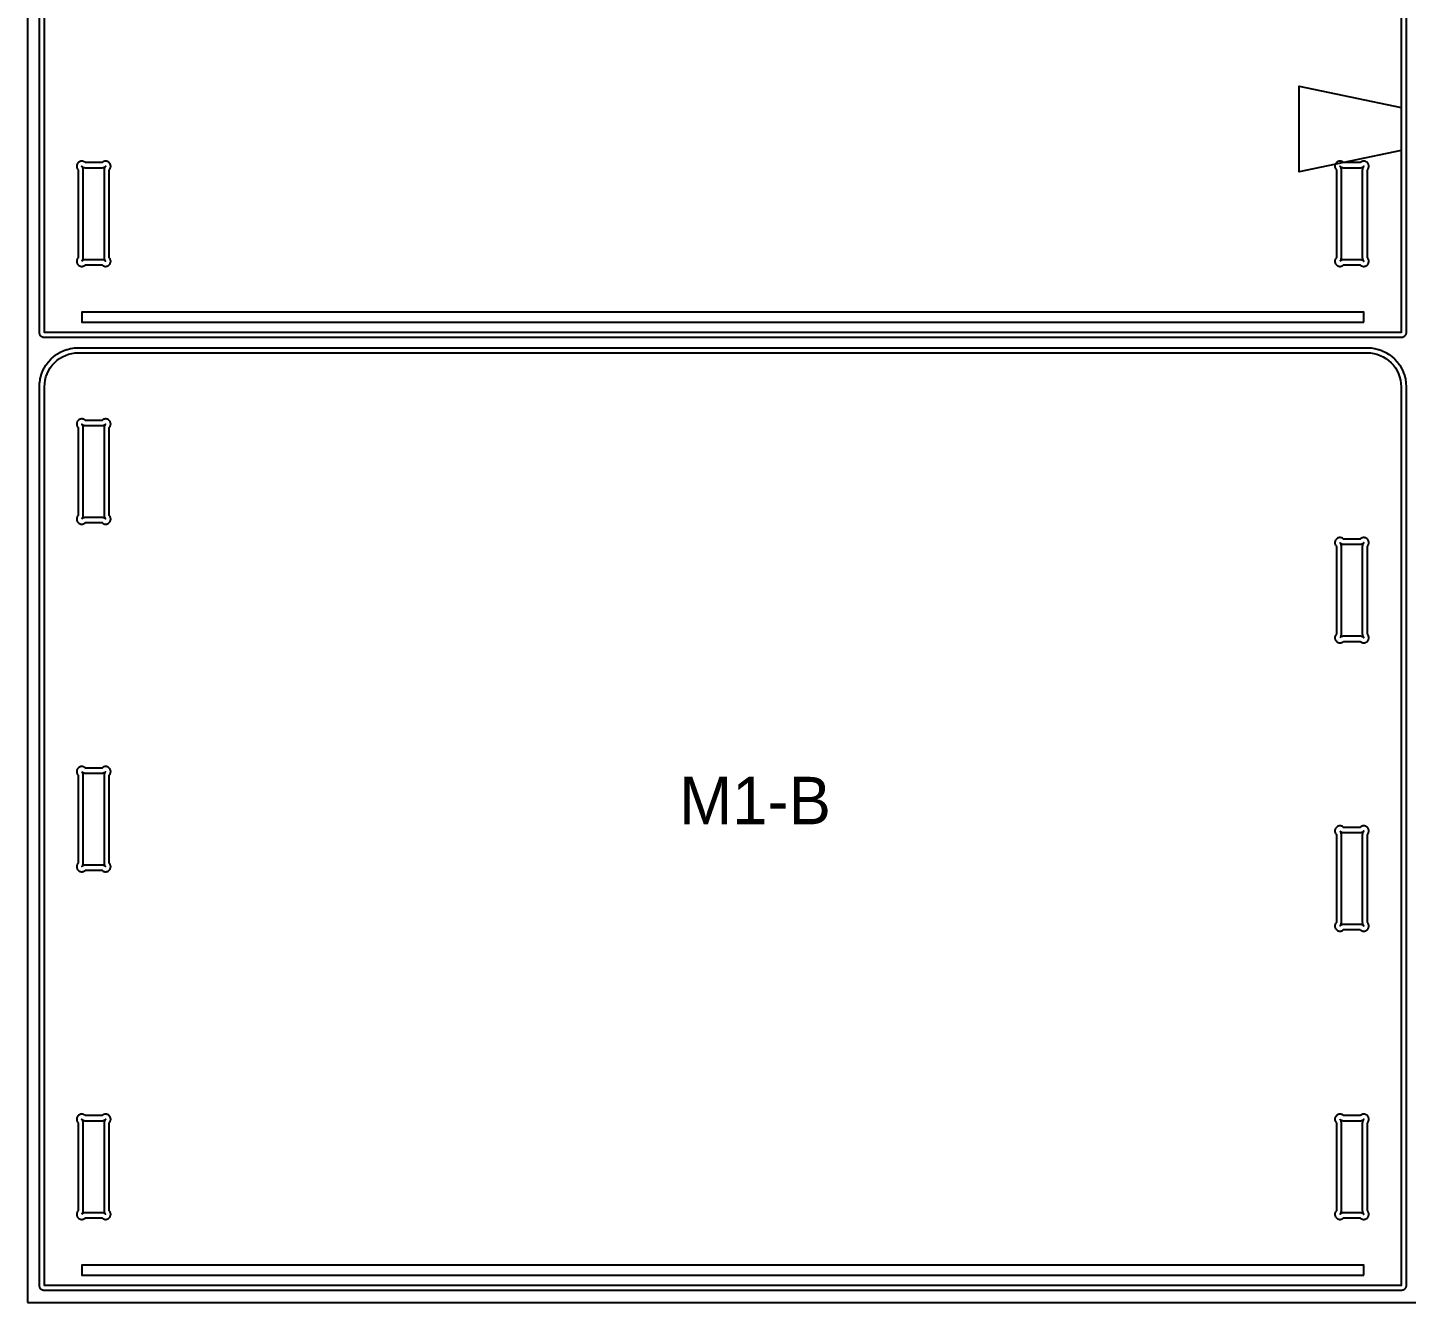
# Model space of a CAD drawing. Header units: millimetres. Extents: x 0 to 8220, y 0 to 2502.
# Drawn here: x 2800 to 3613, y 0 to 752 of the extents above; entities that cross this region are included whole.
import ezdxf
from ezdxf.enums import TextEntityAlignment as Align

# ---------------------------------------------------------------- set-up
doc = ezdxf.new("R2010")
doc.units = ezdxf.units.MM
for name, color, linetype in [('CAJA_5_5MM', 32, 'Continuous'), ('CALADO_INTERIOR', 5, 'Continuous'), ('CORTE_EXT', 1, 'Continuous'), ('HOJA', 8, 'Continuous'), ('RANURA_8MM', 4, 'Continuous'), ('TEXTO', 7, 'Continuous'), ('TRAYECTORIA_EXT_FRESA6', 11, 'Continuous'), ('TRAYECTORIA_INT_FRESA6', 150, 'Continuous')]:
    doc.layers.add(name, color=color, linetype=linetype)

msp = doc.modelspace()

# ---------------------------------------------------------------- linework, layer by layer
at = {"layer": 'CAJA_5_5MM'}
msp.add_lwpolyline([(3610.15, 679.38), (3549.85, 666.82), (3549.85, 717.18), (3610.15, 704.62)], close=True, dxfattribs=at)
at = {"layer": 'CALADO_INTERIOR'}
for points in [[(2845.16, 611.1), (2845.44, 611.03), (2845.73, 610.99), (2846.03, 610.97), (2846.32, 610.99), (2846.61, 611.03), (2846.9, 611.1), (2847.18, 611.2), (2847.44, 611.33), (2847.7, 611.48), (2847.93, 611.65), (2848.15, 611.85), (2848.35, 612.07), (2848.52, 612.3), (2848.67, 612.56), (2848.8, 612.82), (2848.9, 613.1), (2848.97, 613.39), (2849.01, 613.68), (2849.03, 613.97), (2849.01, 614.27), (2848.97, 614.56), (2848.9, 614.84), (2848.8, 615.12), (2848.67, 615.39), (2848.52, 615.64), (2848.35, 615.87), (2848.15, 616.09), (2848.15, 667.91), (2848.35, 668.13), (2848.52, 668.36), (2848.67, 668.61), (2848.8, 668.88), (2848.9, 669.16), (2848.97, 669.44), (2849.01, 669.73), (2849.03, 670.03), (2849.01, 670.32), (2848.97, 670.61), (2848.9, 670.9), (2848.8, 671.18), (2848.67, 671.44), (2848.52, 671.7), (2848.35, 671.93), (2848.15, 672.15), (2848.15, 672.15), (2848.15, 672.15), (2847.93, 672.35), (2847.7, 672.52), (2847.44, 672.67), (2847.18, 672.8), (2846.9, 672.9), (2846.61, 672.97), (2846.32, 673.01), (2846.03, 673.03), (2845.73, 673.01), (2845.44, 672.97), (2845.16, 672.9), (2844.88, 672.8), (2844.61, 672.67), (2844.36, 672.52), (2844.13, 672.35), (2843.91, 672.15), (2834.09, 672.15), (2833.87, 672.35), (2833.64, 672.52), (2833.39, 672.67), (2833.12, 672.8), (2832.84, 672.9), (2832.56, 672.97), (2832.27, 673.01), (2831.97, 673.03), (2831.68, 673.01), (2831.39, 672.97), (2831.1, 672.9), (2830.82, 672.8), (2830.56, 672.67), (2830.3, 672.52), (2830.07, 672.35), (2829.85, 672.15), (2829.65, 671.93), (2829.48, 671.7), (2829.33, 671.44), (2829.2, 671.18), (2829.1, 670.9), (2829.03, 670.61), (2828.99, 670.32), (2828.97, 670.03), (2828.99, 669.73), (2829.03, 669.44), (2829.1, 669.16), (2829.2, 668.88), (2829.33, 668.61), (2829.48, 668.36), (2829.65, 668.13), (2829.85, 667.91), (2829.85, 616.09), (2829.65, 615.87), (2829.48, 615.64), (2829.33, 615.39), (2829.2, 615.12), (2829.1, 614.84), (2829.03, 614.56), (2828.99, 614.27), (2828.97, 613.97), (2828.99, 613.68), (2829.03, 613.39), (2829.1, 613.1), (2829.2, 612.82), (2829.33, 612.56), (2829.48, 612.3), (2829.65, 612.07), (2829.85, 611.85), (2830.07, 611.65), (2830.3, 611.48), (2830.56, 611.33), (2830.82, 611.2), (2831.1, 611.1), (2831.39, 611.03), (2831.68, 610.99), (2831.97, 610.97), (2832.27, 610.99), (2832.56, 611.03), (2832.84, 611.1), (2833.12, 611.2), (2833.39, 611.33), (2833.64, 611.48), (2833.87, 611.65), (2834.09, 611.85), (2843.91, 611.85), (2844.13, 611.65), (2844.36, 611.48), (2844.61, 611.33), (2844.88, 611.2)], [(3586.36, 611.48), (3586.61, 611.33), (3586.88, 611.2), (3587.16, 611.1), (3587.44, 611.03), (3587.73, 610.99), (3588.03, 610.97), (3588.32, 610.99), (3588.61, 611.03), (3588.9, 611.1), (3589.18, 611.2), (3589.44, 611.33), (3589.7, 611.48), (3589.93, 611.65), (3590.15, 611.85), (3590.35, 612.07), (3590.52, 612.3), (3590.67, 612.56), (3590.8, 612.82), (3590.9, 613.1), (3590.97, 613.39), (3591.01, 613.68), (3591.03, 613.97), (3591.01, 614.27), (3590.97, 614.56), (3590.9, 614.84), (3590.8, 615.12), (3590.67, 615.39), (3590.52, 615.64), (3590.35, 615.87), (3590.15, 616.09), (3590.15, 667.91), (3590.35, 668.13), (3590.52, 668.36), (3590.67, 668.61), (3590.8, 668.88), (3590.9, 669.16), (3590.97, 669.44), (3591.01, 669.73), (3591.03, 670.03), (3591.01, 670.32), (3590.97, 670.61), (3590.9, 670.9), (3590.8, 671.18), (3590.67, 671.44), (3590.52, 671.7), (3590.35, 671.93), (3590.15, 672.15), (3589.93, 672.35), (3589.7, 672.52), (3589.44, 672.67), (3589.18, 672.8), (3588.9, 672.9), (3588.61, 672.97), (3588.32, 673.01), (3588.03, 673.03), (3587.73, 673.01), (3587.44, 672.97), (3587.16, 672.9), (3586.88, 672.8), (3586.61, 672.67), (3586.36, 672.52), (3586.13, 672.35), (3585.91, 672.15), (3576.09, 672.15), (3575.87, 672.35), (3575.64, 672.52), (3575.39, 672.67), (3575.12, 672.8), (3574.84, 672.9), (3574.56, 672.97), (3574.27, 673.01), (3573.97, 673.03), (3573.68, 673.01), (3573.39, 672.97), (3573.1, 672.9), (3572.82, 672.8), (3572.56, 672.67), (3572.3, 672.52), (3572.07, 672.35), (3571.85, 672.15), (3571.65, 671.93), (3571.48, 671.7), (3571.33, 671.44), (3571.2, 671.18), (3571.1, 670.9), (3571.03, 670.61), (3570.99, 670.32), (3570.97, 670.03), (3570.99, 669.73), (3571.03, 669.44), (3571.1, 669.16), (3571.2, 668.88), (3571.33, 668.61), (3571.48, 668.36), (3571.65, 668.13), (3571.85, 667.91), (3571.85, 616.09), (3571.65, 615.87), (3571.48, 615.64), (3571.33, 615.39), (3571.2, 615.12), (3571.1, 614.84), (3571.03, 614.56), (3570.99, 614.27), (3570.97, 613.97), (3570.99, 613.68), (3571.03, 613.39), (3571.1, 613.1), (3571.2, 612.82), (3571.33, 612.56), (3571.48, 612.3), (3571.65, 612.07), (3571.85, 611.85), (3572.07, 611.65), (3572.3, 611.48), (3572.56, 611.33), (3572.82, 611.2), (3573.1, 611.1), (3573.39, 611.03), (3573.68, 610.99), (3573.97, 610.97), (3574.27, 610.99), (3574.56, 611.03), (3574.84, 611.1), (3575.12, 611.2), (3575.39, 611.33), (3575.64, 611.48), (3575.87, 611.65), (3576.09, 611.85), (3585.91, 611.85), (3586.13, 611.65)], [(2844.36, 459.48), (2844.61, 459.33), (2844.88, 459.2), (2845.16, 459.1), (2845.44, 459.03), (2845.73, 458.99), (2846.03, 458.97), (2846.32, 458.99), (2846.61, 459.03), (2846.9, 459.1), (2847.18, 459.2), (2847.44, 459.33), (2847.7, 459.48), (2847.93, 459.65), (2848.15, 459.85), (2848.35, 460.07), (2848.52, 460.3), (2848.67, 460.56), (2848.8, 460.82), (2848.9, 461.1), (2848.97, 461.39), (2849.01, 461.68), (2849.03, 461.97), (2849.01, 462.27), (2848.97, 462.56), (2848.9, 462.84), (2848.8, 463.12), (2848.67, 463.39), (2848.52, 463.64), (2848.35, 463.87), (2848.15, 464.09), (2848.15, 515.91), (2848.35, 516.13), (2848.52, 516.36), (2848.67, 516.61), (2848.8, 516.88), (2848.9, 517.16), (2848.97, 517.44), (2849.01, 517.73), (2849.03, 518.03), (2849.01, 518.32), (2848.97, 518.61), (2848.9, 518.9), (2848.8, 519.18), (2848.67, 519.44), (2848.52, 519.7), (2848.35, 519.93), (2848.15, 520.15), (2848.15, 520.15), (2847.93, 520.35), (2847.7, 520.52), (2847.44, 520.67), (2847.18, 520.8), (2846.9, 520.9), (2846.61, 520.97), (2846.32, 521.01), (2846.03, 521.03), (2845.73, 521.01), (2845.44, 520.97), (2845.16, 520.9), (2844.88, 520.8), (2844.61, 520.67), (2844.36, 520.52), (2844.13, 520.35), (2843.91, 520.15), (2834.09, 520.15), (2833.87, 520.35), (2833.64, 520.52), (2833.39, 520.67), (2833.12, 520.8), (2832.84, 520.9), (2832.56, 520.97), (2832.27, 521.01), (2831.97, 521.03), (2831.68, 521.01), (2831.39, 520.97), (2831.1, 520.9), (2830.82, 520.8), (2830.56, 520.67), (2830.3, 520.52), (2830.07, 520.35), (2829.85, 520.15), (2829.65, 519.93), (2829.48, 519.7), (2829.33, 519.44), (2829.2, 519.18), (2829.1, 518.9), (2829.03, 518.61), (2828.99, 518.32), (2828.97, 518.03), (2828.99, 517.73), (2829.03, 517.44), (2829.1, 517.16), (2829.2, 516.88), (2829.33, 516.61), (2829.48, 516.36), (2829.65, 516.13), (2829.85, 515.91), (2829.85, 464.09), (2829.65, 463.87), (2829.48, 463.64), (2829.33, 463.39), (2829.2, 463.12), (2829.1, 462.84), (2829.03, 462.56), (2828.99, 462.27), (2828.97, 461.97), (2828.99, 461.68), (2829.03, 461.39), (2829.1, 461.1), (2829.2, 460.82), (2829.33, 460.56), (2829.48, 460.3), (2829.65, 460.07), (2829.85, 459.85), (2830.07, 459.65), (2830.3, 459.48), (2830.56, 459.33), (2830.82, 459.2), (2831.1, 459.1), (2831.39, 459.03), (2831.68, 458.99), (2831.97, 458.97), (2832.27, 458.99), (2832.56, 459.03), (2832.84, 459.1), (2833.12, 459.2), (2833.39, 459.33), (2833.64, 459.48), (2833.87, 459.65), (2834.09, 459.85), (2843.91, 459.85), (2844.13, 459.65)], [(3576.09, 389.85), (3585.91, 389.85), (3586.13, 389.65), (3586.36, 389.48), (3586.61, 389.33), (3586.88, 389.2), (3587.16, 389.1), (3587.44, 389.03), (3587.73, 388.99), (3588.03, 388.97), (3588.32, 388.99), (3588.61, 389.03), (3588.9, 389.1), (3589.18, 389.2), (3589.44, 389.33), (3589.7, 389.48), (3589.93, 389.65), (3590.15, 389.85), (3590.35, 390.07), (3590.52, 390.3), (3590.67, 390.56), (3590.8, 390.82), (3590.9, 391.1), (3590.97, 391.39), (3591.01, 391.68), (3591.03, 391.97), (3591.01, 392.27), (3590.97, 392.56), (3590.9, 392.84), (3590.8, 393.12), (3590.67, 393.39), (3590.52, 393.64), (3590.35, 393.87), (3590.15, 394.09), (3590.15, 445.91), (3590.35, 446.13), (3590.52, 446.36), (3590.67, 446.61), (3590.8, 446.88), (3590.9, 447.16), (3590.97, 447.44), (3591.01, 447.73), (3591.03, 448.03), (3591.01, 448.32), (3590.97, 448.61), (3590.9, 448.9), (3590.8, 449.18), (3590.67, 449.44), (3590.52, 449.7), (3590.35, 449.93), (3590.15, 450.15), (3589.93, 450.35), (3589.7, 450.52), (3589.44, 450.67), (3589.18, 450.8), (3588.9, 450.9), (3588.61, 450.97), (3588.32, 451.01), (3588.03, 451.03), (3587.73, 451.01), (3587.44, 450.97), (3587.16, 450.9), (3586.88, 450.8), (3586.61, 450.67), (3586.36, 450.52), (3586.13, 450.35), (3585.91, 450.15), (3576.09, 450.15), (3575.87, 450.35), (3575.64, 450.52), (3575.39, 450.67), (3575.12, 450.8), (3574.84, 450.9), (3574.56, 450.97), (3574.27, 451.01), (3573.97, 451.03), (3573.68, 451.01), (3573.39, 450.97), (3573.1, 450.9), (3572.82, 450.8), (3572.56, 450.67), (3572.3, 450.52), (3572.07, 450.35), (3571.85, 450.15), (3571.65, 449.93), (3571.48, 449.7), (3571.33, 449.44), (3571.2, 449.18), (3571.1, 448.9), (3571.03, 448.61), (3570.99, 448.32), (3570.97, 448.03), (3570.99, 447.73), (3571.03, 447.44), (3571.1, 447.16), (3571.2, 446.88), (3571.33, 446.61), (3571.48, 446.36), (3571.65, 446.13), (3571.85, 445.91), (3571.85, 394.09), (3571.65, 393.87), (3571.48, 393.64), (3571.33, 393.39), (3571.2, 393.12), (3571.1, 392.84), (3571.03, 392.56), (3570.99, 392.27), (3570.97, 391.97), (3570.99, 391.68), (3571.03, 391.39), (3571.1, 391.1), (3571.2, 390.82), (3571.33, 390.56), (3571.48, 390.3), (3571.65, 390.07), (3571.85, 389.85), (3572.07, 389.65), (3572.3, 389.48), (3572.56, 389.33), (3572.82, 389.2), (3573.1, 389.1), (3573.39, 389.03), (3573.68, 388.99), (3573.97, 388.97), (3574.27, 388.99), (3574.56, 389.03), (3574.84, 389.1), (3575.12, 389.2), (3575.39, 389.33), (3575.64, 389.48), (3575.87, 389.65)], [(2844.61, 254.33), (2844.88, 254.2), (2845.16, 254.1), (2845.44, 254.03), (2845.73, 253.99), (2846.03, 253.97), (2846.32, 253.99), (2846.61, 254.03), (2846.9, 254.1), (2847.18, 254.2), (2847.44, 254.33), (2847.7, 254.48), (2847.93, 254.65), (2848.15, 254.85), (2848.35, 255.07), (2848.52, 255.3), (2848.67, 255.56), (2848.8, 255.82), (2848.9, 256.1), (2848.97, 256.39), (2849.01, 256.68), (2849.03, 256.97), (2849.01, 257.27), (2848.97, 257.56), (2848.9, 257.84), (2848.8, 258.12), (2848.67, 258.39), (2848.52, 258.64), (2848.35, 258.87), (2848.15, 259.09), (2848.15, 310.91), (2848.35, 311.13), (2848.52, 311.36), (2848.67, 311.61), (2848.8, 311.88), (2848.9, 312.16), (2848.97, 312.44), (2849.01, 312.73), (2849.03, 313.03), (2849.01, 313.32), (2848.97, 313.61), (2848.9, 313.9), (2848.8, 314.18), (2848.67, 314.44), (2848.52, 314.7), (2848.35, 314.93), (2848.15, 315.15), (2848.15, 315.15), (2847.93, 315.35), (2847.7, 315.52), (2847.44, 315.67), (2847.18, 315.8), (2846.9, 315.9), (2846.61, 315.97), (2846.32, 316.01), (2846.03, 316.03), (2845.73, 316.01), (2845.44, 315.97), (2845.16, 315.9), (2844.88, 315.8), (2844.61, 315.67), (2844.36, 315.52), (2844.13, 315.35), (2843.91, 315.15), (2834.09, 315.15), (2833.87, 315.35), (2833.64, 315.52), (2833.39, 315.67), (2833.12, 315.8), (2832.84, 315.9), (2832.56, 315.97), (2832.27, 316.01), (2831.97, 316.03), (2831.68, 316.01), (2831.39, 315.97), (2831.1, 315.9), (2830.82, 315.8), (2830.56, 315.67), (2830.3, 315.52), (2830.07, 315.35), (2829.85, 315.15), (2829.65, 314.93), (2829.48, 314.7), (2829.33, 314.44), (2829.2, 314.18), (2829.1, 313.9), (2829.03, 313.61), (2828.99, 313.32), (2828.97, 313.03), (2828.99, 312.73), (2829.03, 312.44), (2829.1, 312.16), (2829.2, 311.88), (2829.33, 311.61), (2829.48, 311.36), (2829.65, 311.13), (2829.85, 310.91), (2829.85, 259.09), (2829.65, 258.87), (2829.48, 258.64), (2829.33, 258.39), (2829.2, 258.12), (2829.1, 257.84), (2829.03, 257.56), (2828.99, 257.27), (2828.97, 256.97), (2828.99, 256.68), (2829.03, 256.39), (2829.1, 256.1), (2829.2, 255.82), (2829.33, 255.56), (2829.48, 255.3), (2829.65, 255.07), (2829.85, 254.85), (2830.07, 254.65), (2830.3, 254.48), (2830.56, 254.33), (2830.82, 254.2), (2831.1, 254.1), (2831.39, 254.03), (2831.68, 253.99), (2831.97, 253.97), (2832.27, 253.99), (2832.56, 254.03), (2832.84, 254.1), (2833.12, 254.2), (2833.39, 254.33), (2833.64, 254.48), (2833.87, 254.65), (2834.09, 254.85), (2843.91, 254.85), (2844.13, 254.65), (2844.36, 254.48)], [(3585.91, 219.85), (3586.13, 219.65), (3586.36, 219.48), (3586.61, 219.33), (3586.88, 219.2), (3587.16, 219.1), (3587.44, 219.03), (3587.73, 218.99), (3588.03, 218.97), (3588.32, 218.99), (3588.61, 219.03), (3588.9, 219.1), (3589.18, 219.2), (3589.44, 219.33), (3589.7, 219.48), (3589.93, 219.65), (3590.15, 219.85), (3590.35, 220.07), (3590.52, 220.3), (3590.67, 220.56), (3590.8, 220.82), (3590.9, 221.1), (3590.97, 221.39), (3591.01, 221.68), (3591.03, 221.97), (3591.01, 222.27), (3590.97, 222.56), (3590.9, 222.84), (3590.8, 223.12), (3590.67, 223.39), (3590.52, 223.64), (3590.35, 223.87), (3590.15, 224.09), (3590.15, 275.91), (3590.35, 276.13), (3590.52, 276.36), (3590.67, 276.61), (3590.8, 276.88), (3590.9, 277.16), (3590.97, 277.44), (3591.01, 277.73), (3591.03, 278.03), (3591.01, 278.32), (3590.97, 278.61), (3590.9, 278.9), (3590.8, 279.18), (3590.67, 279.44), (3590.52, 279.7), (3590.35, 279.93), (3590.15, 280.15), (3589.93, 280.35), (3589.7, 280.52), (3589.44, 280.67), (3589.18, 280.8), (3588.9, 280.9), (3588.61, 280.97), (3588.32, 281.01), (3588.03, 281.03), (3587.73, 281.01), (3587.44, 280.97), (3587.16, 280.9), (3586.88, 280.8), (3586.61, 280.67), (3586.36, 280.52), (3586.13, 280.35), (3585.91, 280.15), (3576.09, 280.15), (3575.87, 280.35), (3575.64, 280.52), (3575.39, 280.67), (3575.12, 280.8), (3574.84, 280.9), (3574.56, 280.97), (3574.27, 281.01), (3573.97, 281.03), (3573.68, 281.01), (3573.39, 280.97), (3573.1, 280.9), (3572.82, 280.8), (3572.56, 280.67), (3572.3, 280.52), (3572.07, 280.35), (3571.85, 280.15), (3571.65, 279.93), (3571.48, 279.7), (3571.33, 279.44), (3571.2, 279.18), (3571.1, 278.9), (3571.03, 278.61), (3570.99, 278.32), (3570.97, 278.03), (3570.99, 277.73), (3571.03, 277.44), (3571.1, 277.16), (3571.2, 276.88), (3571.33, 276.61), (3571.48, 276.36), (3571.65, 276.13), (3571.85, 275.91), (3571.85, 224.09), (3571.65, 223.87), (3571.48, 223.64), (3571.33, 223.39), (3571.2, 223.12), (3571.1, 222.84), (3571.03, 222.56), (3570.99, 222.27), (3570.97, 221.97), (3570.99, 221.68), (3571.03, 221.39), (3571.1, 221.1), (3571.2, 220.82), (3571.33, 220.56), (3571.48, 220.3), (3571.65, 220.07), (3571.85, 219.85), (3572.07, 219.65), (3572.3, 219.48), (3572.56, 219.33), (3572.82, 219.2), (3573.1, 219.1), (3573.39, 219.03), (3573.68, 218.99), (3573.97, 218.97), (3574.27, 218.99), (3574.56, 219.03), (3574.84, 219.1), (3575.12, 219.2), (3575.39, 219.33), (3575.64, 219.48), (3575.87, 219.65), (3576.09, 219.85)], [(2844.88, 49.2), (2845.16, 49.1), (2845.44, 49.03), (2845.73, 48.99), (2846.03, 48.97), (2846.32, 48.99), (2846.61, 49.03), (2846.9, 49.1), (2847.18, 49.2), (2847.44, 49.33), (2847.7, 49.48), (2847.93, 49.65), (2848.15, 49.85), (2848.35, 50.07), (2848.52, 50.3), (2848.67, 50.56), (2848.8, 50.82), (2848.9, 51.1), (2848.97, 51.39), (2849.01, 51.68), (2849.03, 51.97), (2849.01, 52.27), (2848.97, 52.56), (2848.9, 52.84), (2848.8, 53.12), (2848.67, 53.39), (2848.52, 53.64), (2848.35, 53.87), (2848.15, 54.09), (2848.15, 105.91), (2848.35, 106.13), (2848.52, 106.36), (2848.67, 106.61), (2848.8, 106.88), (2848.9, 107.16), (2848.97, 107.44), (2849.01, 107.73), (2849.03, 108.03), (2849.01, 108.32), (2848.97, 108.61), (2848.9, 108.9), (2848.8, 109.18), (2848.67, 109.44), (2848.52, 109.7), (2848.35, 109.93), (2848.15, 110.15), (2848.15, 110.15), (2848.15, 110.15), (2847.93, 110.35), (2847.7, 110.52), (2847.44, 110.67), (2847.18, 110.8), (2846.9, 110.9), (2846.61, 110.97), (2846.32, 111.01), (2846.03, 111.03), (2845.73, 111.01), (2845.44, 110.97), (2845.16, 110.9), (2844.88, 110.8), (2844.61, 110.67), (2844.36, 110.52), (2844.13, 110.35), (2843.91, 110.15), (2834.09, 110.15), (2833.87, 110.35), (2833.64, 110.52), (2833.39, 110.67), (2833.12, 110.8), (2832.84, 110.9), (2832.56, 110.97), (2832.27, 111.01), (2831.97, 111.03), (2831.68, 111.01), (2831.39, 110.97), (2831.1, 110.9), (2830.82, 110.8), (2830.56, 110.67), (2830.3, 110.52), (2830.07, 110.35), (2829.85, 110.15), (2829.65, 109.93), (2829.48, 109.7), (2829.33, 109.44), (2829.2, 109.18), (2829.1, 108.9), (2829.03, 108.61), (2828.99, 108.32), (2828.97, 108.03), (2828.99, 107.73), (2829.03, 107.44), (2829.1, 107.16), (2829.2, 106.88), (2829.33, 106.61), (2829.48, 106.36), (2829.65, 106.13), (2829.85, 105.91), (2829.85, 54.09), (2829.65, 53.87), (2829.48, 53.64), (2829.33, 53.39), (2829.2, 53.12), (2829.1, 52.84), (2829.03, 52.56), (2828.99, 52.27), (2828.97, 51.97), (2828.99, 51.68), (2829.03, 51.39), (2829.1, 51.1), (2829.2, 50.82), (2829.33, 50.56), (2829.48, 50.3), (2829.65, 50.07), (2829.85, 49.85), (2830.07, 49.65), (2830.3, 49.48), (2830.56, 49.33), (2830.82, 49.2), (2831.1, 49.1), (2831.39, 49.03), (2831.68, 48.99), (2831.97, 48.97), (2832.27, 48.99), (2832.56, 49.03), (2832.84, 49.1), (2833.12, 49.2), (2833.39, 49.33), (2833.64, 49.48), (2833.87, 49.65), (2834.09, 49.85), (2843.91, 49.85), (2844.13, 49.65), (2844.36, 49.48), (2844.61, 49.33)], [(3586.13, 49.65), (3586.36, 49.48), (3586.61, 49.33), (3586.88, 49.2), (3587.16, 49.1), (3587.44, 49.03), (3587.73, 48.99), (3588.03, 48.97), (3588.32, 48.99), (3588.61, 49.03), (3588.9, 49.1), (3589.18, 49.2), (3589.44, 49.33), (3589.7, 49.48), (3589.93, 49.65), (3590.15, 49.85), (3590.35, 50.07), (3590.52, 50.3), (3590.67, 50.56), (3590.8, 50.82), (3590.9, 51.1), (3590.97, 51.39), (3591.01, 51.68), (3591.03, 51.97), (3591.01, 52.27), (3590.97, 52.56), (3590.9, 52.84), (3590.8, 53.12), (3590.67, 53.39), (3590.52, 53.64), (3590.35, 53.87), (3590.15, 54.09), (3590.15, 105.91), (3590.35, 106.13), (3590.52, 106.36), (3590.67, 106.61), (3590.8, 106.88), (3590.9, 107.16), (3590.97, 107.44), (3591.01, 107.73), (3591.03, 108.03), (3591.01, 108.32), (3590.97, 108.61), (3590.9, 108.9), (3590.8, 109.18), (3590.67, 109.44), (3590.52, 109.7), (3590.35, 109.93), (3590.15, 110.15), (3589.93, 110.35), (3589.7, 110.52), (3589.44, 110.67), (3589.18, 110.8), (3588.9, 110.9), (3588.61, 110.97), (3588.32, 111.01), (3588.03, 111.03), (3587.73, 111.01), (3587.44, 110.97), (3587.16, 110.9), (3586.88, 110.8), (3586.61, 110.67), (3586.36, 110.52), (3586.13, 110.35), (3585.91, 110.15), (3576.09, 110.15), (3575.87, 110.35), (3575.64, 110.52), (3575.39, 110.67), (3575.12, 110.8), (3574.84, 110.9), (3574.56, 110.97), (3574.27, 111.01), (3573.97, 111.03), (3573.68, 111.01), (3573.39, 110.97), (3573.1, 110.9), (3572.82, 110.8), (3572.56, 110.67), (3572.3, 110.52), (3572.07, 110.35), (3571.85, 110.15), (3571.65, 109.93), (3571.48, 109.7), (3571.33, 109.44), (3571.2, 109.18), (3571.1, 108.9), (3571.03, 108.61), (3570.99, 108.32), (3570.97, 108.03), (3570.99, 107.73), (3571.03, 107.44), (3571.1, 107.16), (3571.2, 106.88), (3571.33, 106.61), (3571.48, 106.36), (3571.65, 106.13), (3571.85, 105.91), (3571.85, 54.09), (3571.65, 53.87), (3571.48, 53.64), (3571.33, 53.39), (3571.2, 53.12), (3571.1, 52.84), (3571.03, 52.56), (3570.99, 52.27), (3570.97, 51.97), (3570.99, 51.68), (3571.03, 51.39), (3571.1, 51.1), (3571.2, 50.82), (3571.33, 50.56), (3571.48, 50.3), (3571.65, 50.07), (3571.85, 49.85), (3572.07, 49.65), (3572.3, 49.48), (3572.56, 49.33), (3572.82, 49.2), (3573.1, 49.1), (3573.39, 49.03), (3573.68, 48.99), (3573.97, 48.97), (3574.27, 48.99), (3574.56, 49.03), (3574.84, 49.1), (3575.12, 49.2), (3575.39, 49.33), (3575.64, 49.48), (3575.87, 49.65), (3576.09, 49.85), (3585.91, 49.85)]]:
    msp.add_lwpolyline(points, close=True, dxfattribs=at)
at = {"layer": 'CORTE_EXT'}
msp.add_lwpolyline([(3610, 1102), (3610, 572), (3590, 572), (2830, 572), (2810, 572), (2810, 1102)], dxfattribs=at)
msp.add_lwpolyline([(2810.38, 543.9), (2810.86, 545.81), (2811.52, 547.65), (2812.36, 549.43), (2813.37, 551.11), (2814.54, 552.69), (2815.86, 554.14), (2817.31, 555.46), (2818.89, 556.63), (2820.57, 557.64), (2822.35, 558.48), (2824.19, 559.14), (2826.1, 559.62), (2828.04, 559.9), (2830, 560), (3590, 560), (3591.96, 559.9), (3593.9, 559.62), (3595.81, 559.14), (3597.65, 558.48), (3599.43, 557.64), (3601.11, 556.63), (3602.69, 555.46), (3604.14, 554.14), (3605.46, 552.69), (3606.63, 551.11), (3607.64, 549.43), (3608.48, 547.65), (3609.14, 545.81), (3609.62, 543.9), (3609.9, 541.96), (3610, 540), (3610, 10), (3590, 10), (2830, 10), (2810, 10), (2810, 540), (2810.1, 541.96)], close=True, dxfattribs=at)
at = {"layer": 'HOJA'}
msp.add_lwpolyline([(2800, 0), (4020, 0), (4020, 2440), (2800, 2440)], close=True, dxfattribs=at)
at = {"layer": 'RANURA_8MM'}
for points in [[(3588, 578), (3588, 584), (2832, 584), (2832, 578)], [(3588, 16), (3588, 22), (2832, 22), (2832, 16)]]:
    msp.add_lwpolyline(points, close=True, dxfattribs=at)
at = {"layer": 'TRAYECTORIA_EXT_FRESA6'}
msp.add_lwpolyline([(3613, 1102), (3613, 572), (3612.99, 571.71), (3612.94, 571.41), (3612.87, 571.13), (3612.77, 570.85), (3612.65, 570.59), (3612.49, 570.33), (3612.32, 570.1), (3612.12, 569.88), (3611.9, 569.68), (3611.67, 569.51), (3611.41, 569.35), (3611.15, 569.23), (3610.87, 569.13), (3610.59, 569.06), (3610.29, 569.01), (3610, 569), (2810, 569), (2809.71, 569.01), (2809.41, 569.06), (2809.13, 569.13), (2808.85, 569.23), (2808.59, 569.35), (2808.33, 569.51), (2808.1, 569.68), (2807.88, 569.88), (2807.68, 570.1), (2807.51, 570.33), (2807.35, 570.59), (2807.23, 570.85), (2807.13, 571.13), (2807.06, 571.41), (2807.01, 571.71), (2807, 572), (2807, 1102)], dxfattribs=at)
msp.add_lwpolyline([(2807.42, 544.34), (2807.47, 544.63), (2807.95, 546.53), (2808.04, 546.82), (2808.7, 548.66), (2808.81, 548.94), (2809.65, 550.71), (2809.79, 550.97), (2810.8, 552.65), (2810.96, 552.9), (2812.13, 554.47), (2812.32, 554.7), (2813.64, 556.16), (2813.84, 556.36), (2815.3, 557.68), (2815.53, 557.87), (2817.1, 559.04), (2817.35, 559.2), (2819.03, 560.21), (2819.29, 560.35), (2821.06, 561.19), (2821.34, 561.3), (2823.18, 561.96), (2823.47, 562.05), (2825.37, 562.53), (2825.66, 562.58), (2827.6, 562.87), (2827.89, 562.9), (2829.85, 563), (2830, 563), (3590, 563), (3590.15, 563), (3592.11, 562.9), (3592.4, 562.87), (3594.34, 562.58), (3594.63, 562.53), (3596.53, 562.05), (3596.82, 561.96), (3598.66, 561.3), (3598.94, 561.19), (3600.71, 560.35), (3600.97, 560.21), (3602.65, 559.2), (3602.9, 559.04), (3604.47, 557.87), (3604.7, 557.68), (3606.16, 556.36), (3606.36, 556.16), (3607.68, 554.7), (3607.87, 554.47), (3609.04, 552.9), (3609.2, 552.65), (3610.21, 550.97), (3610.35, 550.71), (3611.19, 548.94), (3611.3, 548.66), (3611.96, 546.82), (3612.05, 546.53), (3612.53, 544.63), (3612.58, 544.34), (3612.87, 542.4), (3612.9, 542.11), (3613, 540.15), (3613, 540), (3613, 10), (3612.99, 9.71), (3612.94, 9.41), (3612.87, 9.13), (3612.77, 8.85), (3612.65, 8.59), (3612.49, 8.33), (3612.32, 8.1), (3612.12, 7.88), (3611.9, 7.68), (3611.67, 7.51), (3611.41, 7.35), (3611.15, 7.23), (3610.87, 7.13), (3610.59, 7.06), (3610.29, 7.01), (3610, 7), (2810, 7), (2809.71, 7.01), (2809.41, 7.06), (2809.13, 7.13), (2808.85, 7.23), (2808.59, 7.35), (2808.33, 7.51), (2808.1, 7.68), (2807.88, 7.88), (2807.68, 8.1), (2807.51, 8.33), (2807.35, 8.59), (2807.23, 8.85), (2807.13, 9.13), (2807.06, 9.41), (2807.01, 9.71), (2807, 10), (2807, 540), (2807, 540.15), (2807.1, 542.11), (2807.13, 542.4)], close=True, dxfattribs=at)
at = {"layer": 'TRAYECTORIA_INT_FRESA6'}
for points in [[(2832.02, 614.02), (2832.07, 614.08), (2832.27, 614.32), (2832.44, 614.59), (2832.59, 614.87), (2832.7, 615.16), (2832.78, 615.47), (2832.83, 615.78), (2832.85, 616.09), (2832.85, 667.91), (2832.84, 668.18), (2832.8, 668.46), (2832.74, 668.73), (2832.65, 668.99), (2832.54, 669.24), (2832.4, 669.48), (2832.25, 669.71), (2832.07, 669.92), (2832.02, 669.98), (2832.08, 669.93), (2832.29, 669.75), (2832.52, 669.6), (2832.76, 669.46), (2833.01, 669.35), (2833.27, 669.26), (2833.54, 669.2), (2833.82, 669.16), (2834.09, 669.15), (2843.91, 669.15), (2844.18, 669.16), (2844.46, 669.2), (2844.73, 669.26), (2844.99, 669.35), (2845.24, 669.46), (2845.48, 669.6), (2845.71, 669.75), (2845.92, 669.93), (2845.98, 669.98), (2845.93, 669.92), (2845.75, 669.71), (2845.6, 669.48), (2845.46, 669.24), (2845.35, 668.99), (2845.26, 668.73), (2845.2, 668.46), (2845.16, 668.18), (2845.15, 667.91), (2845.15, 616.09), (2845.16, 615.82), (2845.2, 615.54), (2845.26, 615.27), (2845.35, 615.01), (2845.46, 614.76), (2845.6, 614.52), (2845.75, 614.29), (2845.93, 614.08), (2845.98, 614.02), (2845.92, 614.07), (2845.71, 614.25), (2845.48, 614.4), (2845.24, 614.54), (2844.99, 614.65), (2844.73, 614.74), (2844.46, 614.8), (2844.18, 614.84), (2843.91, 614.85), (2834.09, 614.85), (2833.82, 614.84), (2833.54, 614.8), (2833.27, 614.74), (2833.01, 614.65), (2832.76, 614.54), (2832.52, 614.4), (2832.29, 614.25), (2832.08, 614.07)], [(3574.02, 614.02), (3574.07, 614.08), (3574.27, 614.32), (3574.44, 614.59), (3574.59, 614.87), (3574.7, 615.16), (3574.78, 615.47), (3574.83, 615.78), (3574.85, 616.09), (3574.85, 667.91), (3574.83, 668.22), (3574.78, 668.53), (3574.7, 668.84), (3574.59, 669.13), (3574.44, 669.41), (3574.27, 669.68), (3574.07, 669.92), (3574.02, 669.98), (3574.08, 669.93), (3574.32, 669.73), (3574.59, 669.56), (3574.87, 669.41), (3575.16, 669.3), (3575.47, 669.22), (3575.78, 669.17), (3576.09, 669.15), (3585.91, 669.15), (3586.22, 669.17), (3586.53, 669.22), (3586.84, 669.3), (3587.13, 669.41), (3587.41, 669.56), (3587.68, 669.73), (3587.92, 669.93), (3587.98, 669.98), (3587.93, 669.92), (3587.73, 669.68), (3587.56, 669.41), (3587.41, 669.13), (3587.3, 668.84), (3587.22, 668.53), (3587.17, 668.22), (3587.15, 667.91), (3587.15, 616.09), (3587.17, 615.78), (3587.22, 615.47), (3587.3, 615.16), (3587.41, 614.87), (3587.56, 614.59), (3587.73, 614.32), (3587.93, 614.08), (3587.98, 614.02), (3587.92, 614.07), (3587.68, 614.27), (3587.41, 614.44), (3587.13, 614.59), (3586.84, 614.7), (3586.53, 614.78), (3586.22, 614.83), (3585.91, 614.85), (3576.09, 614.85), (3575.78, 614.83), (3575.47, 614.78), (3575.16, 614.7), (3574.87, 614.59), (3574.59, 614.44), (3574.32, 614.27), (3574.08, 614.07)], [(2832.02, 462.02), (2832.07, 462.08), (2832.27, 462.32), (2832.44, 462.59), (2832.59, 462.87), (2832.7, 463.16), (2832.78, 463.47), (2832.83, 463.78), (2832.85, 464.09), (2832.85, 515.91), (2832.83, 516.22), (2832.78, 516.53), (2832.7, 516.84), (2832.59, 517.13), (2832.44, 517.41), (2832.27, 517.68), (2832.07, 517.92), (2832.02, 517.98), (2832.08, 517.93), (2832.29, 517.75), (2832.52, 517.6), (2832.76, 517.46), (2833.01, 517.35), (2833.27, 517.26), (2833.54, 517.2), (2833.82, 517.16), (2834.09, 517.15), (2843.91, 517.15), (2844.18, 517.16), (2844.46, 517.2), (2844.73, 517.26), (2844.99, 517.35), (2845.24, 517.46), (2845.48, 517.6), (2845.71, 517.75), (2845.92, 517.93), (2845.98, 517.98), (2845.93, 517.92), (2845.73, 517.68), (2845.56, 517.41), (2845.41, 517.13), (2845.3, 516.84), (2845.22, 516.53), (2845.17, 516.22), (2845.15, 515.91), (2845.15, 464.09), (2845.17, 463.78), (2845.22, 463.47), (2845.3, 463.16), (2845.41, 462.87), (2845.56, 462.59), (2845.73, 462.32), (2845.93, 462.08), (2845.98, 462.02), (2845.92, 462.07), (2845.68, 462.27), (2845.41, 462.44), (2845.13, 462.59), (2844.84, 462.7), (2844.53, 462.78), (2844.22, 462.83), (2843.91, 462.85), (2834.09, 462.85), (2833.78, 462.83), (2833.47, 462.78), (2833.16, 462.7), (2832.87, 462.59), (2832.59, 462.44), (2832.32, 462.27), (2832.08, 462.07)], [(3574.02, 392.02), (3574.07, 392.08), (3574.27, 392.32), (3574.44, 392.59), (3574.59, 392.87), (3574.7, 393.16), (3574.78, 393.47), (3574.83, 393.78), (3574.85, 394.09), (3574.85, 445.91), (3574.83, 446.22), (3574.78, 446.53), (3574.7, 446.84), (3574.59, 447.13), (3574.44, 447.41), (3574.27, 447.68), (3574.07, 447.92), (3574.02, 447.98), (3574.08, 447.93), (3574.32, 447.73), (3574.59, 447.56), (3574.87, 447.41), (3575.16, 447.3), (3575.47, 447.22), (3575.78, 447.17), (3576.09, 447.15), (3585.91, 447.15), (3586.22, 447.17), (3586.53, 447.22), (3586.84, 447.3), (3587.13, 447.41), (3587.41, 447.56), (3587.68, 447.73), (3587.92, 447.93), (3587.98, 447.98), (3587.93, 447.92), (3587.73, 447.68), (3587.56, 447.41), (3587.41, 447.13), (3587.3, 446.84), (3587.22, 446.53), (3587.17, 446.22), (3587.15, 445.91), (3587.15, 394.09), (3587.17, 393.78), (3587.22, 393.47), (3587.3, 393.16), (3587.41, 392.87), (3587.56, 392.59), (3587.73, 392.32), (3587.93, 392.08), (3587.98, 392.02), (3587.92, 392.07), (3587.68, 392.27), (3587.41, 392.44), (3587.13, 392.59), (3586.84, 392.7), (3586.53, 392.78), (3586.22, 392.83), (3585.91, 392.85), (3576.09, 392.85), (3575.78, 392.83), (3575.47, 392.78), (3575.16, 392.7), (3574.87, 392.59), (3574.59, 392.44), (3574.32, 392.27), (3574.08, 392.07)], [(2832.02, 312.98), (2832.08, 312.93), (2832.32, 312.73), (2832.59, 312.56), (2832.87, 312.41), (2833.16, 312.3), (2833.47, 312.22), (2833.78, 312.17), (2834.09, 312.15), (2843.91, 312.15), (2844.22, 312.17), (2844.53, 312.22), (2844.84, 312.3), (2845.13, 312.41), (2845.41, 312.56), (2845.68, 312.73), (2845.92, 312.93), (2845.98, 312.98), (2845.93, 312.92), (2845.73, 312.68), (2845.56, 312.41), (2845.41, 312.13), (2845.3, 311.84), (2845.22, 311.53), (2845.17, 311.22), (2845.15, 310.91), (2845.15, 259.09), (2845.16, 258.82), (2845.2, 258.54), (2845.26, 258.27), (2845.35, 258.01), (2845.46, 257.76), (2845.6, 257.52), (2845.75, 257.29), (2845.93, 257.08), (2845.98, 257.02), (2845.92, 257.07), (2845.71, 257.25), (2845.48, 257.4), (2845.24, 257.54), (2844.99, 257.65), (2844.73, 257.74), (2844.46, 257.8), (2844.18, 257.84), (2843.91, 257.85), (2834.09, 257.85), (2833.82, 257.84), (2833.54, 257.8), (2833.27, 257.74), (2833.01, 257.65), (2832.76, 257.54), (2832.52, 257.4), (2832.29, 257.25), (2832.08, 257.07), (2832.02, 257.02), (2832.07, 257.08), (2832.25, 257.29), (2832.4, 257.52), (2832.54, 257.76), (2832.65, 258.01), (2832.74, 258.27), (2832.8, 258.54), (2832.84, 258.82), (2832.85, 259.09), (2832.85, 310.91), (2832.83, 311.22), (2832.78, 311.53), (2832.7, 311.84), (2832.59, 312.13), (2832.44, 312.41), (2832.27, 312.68), (2832.07, 312.92)], [(3574.02, 277.98), (3574.08, 277.93), (3574.32, 277.73), (3574.59, 277.56), (3574.87, 277.41), (3575.16, 277.3), (3575.47, 277.22), (3575.78, 277.17), (3576.09, 277.15), (3585.91, 277.15), (3586.22, 277.17), (3586.53, 277.22), (3586.84, 277.3), (3587.13, 277.41), (3587.41, 277.56), (3587.68, 277.73), (3587.92, 277.93), (3587.98, 277.98), (3587.93, 277.92), (3587.73, 277.68), (3587.56, 277.41), (3587.41, 277.13), (3587.3, 276.84), (3587.22, 276.53), (3587.17, 276.22), (3587.15, 275.91), (3587.15, 224.09), (3587.17, 223.78), (3587.22, 223.47), (3587.3, 223.16), (3587.41, 222.87), (3587.56, 222.59), (3587.73, 222.32), (3587.93, 222.08), (3587.98, 222.02), (3587.92, 222.07), (3587.68, 222.27), (3587.41, 222.44), (3587.13, 222.59), (3586.84, 222.7), (3586.53, 222.78), (3586.22, 222.83), (3585.91, 222.85), (3576.09, 222.85), (3575.78, 222.83), (3575.47, 222.78), (3575.16, 222.7), (3574.87, 222.59), (3574.59, 222.44), (3574.32, 222.27), (3574.08, 222.07), (3574.02, 222.02), (3574.07, 222.08), (3574.27, 222.32), (3574.44, 222.59), (3574.59, 222.87), (3574.7, 223.16), (3574.78, 223.47), (3574.83, 223.78), (3574.85, 224.09), (3574.85, 275.91), (3574.83, 276.22), (3574.78, 276.53), (3574.7, 276.84), (3574.59, 277.13), (3574.44, 277.41), (3574.27, 277.68), (3574.07, 277.92)], [(2832.02, 52.02), (2832.07, 52.08), (2832.27, 52.32), (2832.44, 52.59), (2832.59, 52.87), (2832.7, 53.16), (2832.78, 53.47), (2832.83, 53.78), (2832.85, 54.09), (2832.85, 105.91), (2832.83, 106.22), (2832.78, 106.53), (2832.7, 106.84), (2832.59, 107.13), (2832.44, 107.41), (2832.27, 107.68), (2832.07, 107.92), (2832.02, 107.98), (2832.08, 107.93), (2832.32, 107.73), (2832.59, 107.56), (2832.87, 107.41), (2833.16, 107.3), (2833.47, 107.22), (2833.78, 107.17), (2834.09, 107.15), (2843.91, 107.15), (2844.22, 107.17), (2844.53, 107.22), (2844.84, 107.3), (2845.13, 107.41), (2845.41, 107.56), (2845.68, 107.73), (2845.92, 107.93), (2845.98, 107.98), (2845.93, 107.92), (2845.73, 107.68), (2845.56, 107.41), (2845.41, 107.13), (2845.3, 106.84), (2845.22, 106.53), (2845.17, 106.22), (2845.15, 105.91), (2845.15, 54.09), (2845.16, 53.82), (2845.2, 53.54), (2845.26, 53.27), (2845.35, 53.01), (2845.46, 52.76), (2845.6, 52.52), (2845.75, 52.29), (2845.93, 52.08), (2845.98, 52.02), (2845.92, 52.07), (2845.68, 52.27), (2845.41, 52.44), (2845.13, 52.59), (2844.84, 52.7), (2844.53, 52.78), (2844.22, 52.83), (2843.91, 52.85), (2834.09, 52.85), (2833.78, 52.83), (2833.47, 52.78), (2833.16, 52.7), (2832.87, 52.59), (2832.59, 52.44), (2832.32, 52.27), (2832.08, 52.07)], [(3574.02, 107.98), (3574.08, 107.93), (3574.32, 107.73), (3574.59, 107.56), (3574.87, 107.41), (3575.16, 107.3), (3575.47, 107.22), (3575.78, 107.17), (3576.09, 107.15), (3585.91, 107.15), (3586.22, 107.17), (3586.53, 107.22), (3586.84, 107.3), (3587.13, 107.41), (3587.41, 107.56), (3587.68, 107.73), (3587.92, 107.93), (3587.98, 107.98), (3587.93, 107.92), (3587.73, 107.68), (3587.56, 107.41), (3587.41, 107.13), (3587.3, 106.84), (3587.22, 106.53), (3587.17, 106.22), (3587.15, 105.91), (3587.15, 54.09), (3587.17, 53.78), (3587.22, 53.47), (3587.3, 53.16), (3587.41, 52.87), (3587.56, 52.59), (3587.73, 52.32), (3587.93, 52.08), (3587.98, 52.02), (3587.92, 52.07), (3587.68, 52.27), (3587.41, 52.44), (3587.13, 52.59), (3586.84, 52.7), (3586.53, 52.78), (3586.22, 52.83), (3585.91, 52.85), (3576.09, 52.85), (3575.78, 52.83), (3575.47, 52.78), (3575.16, 52.7), (3574.87, 52.59), (3574.59, 52.44), (3574.32, 52.27), (3574.08, 52.07), (3574.02, 52.02), (3574.07, 52.08), (3574.27, 52.32), (3574.44, 52.59), (3574.59, 52.87), (3574.7, 53.16), (3574.78, 53.47), (3574.83, 53.78), (3574.85, 54.09), (3574.85, 105.91), (3574.83, 106.22), (3574.78, 106.53), (3574.7, 106.84), (3574.59, 107.13), (3574.44, 107.41), (3574.27, 107.68), (3574.07, 107.92)]]:
    msp.add_lwpolyline(points, close=True, dxfattribs=at)

# ---------------------------------------------------------------- texts
at = {"layer": 'TEXTO'}
msp.add_text('M1-B', height=28, dxfattribs=at).set_placement((3229.07, 295.97), align=Align.MIDDLE_CENTER)

doc.saveas('drawing.dxf')
